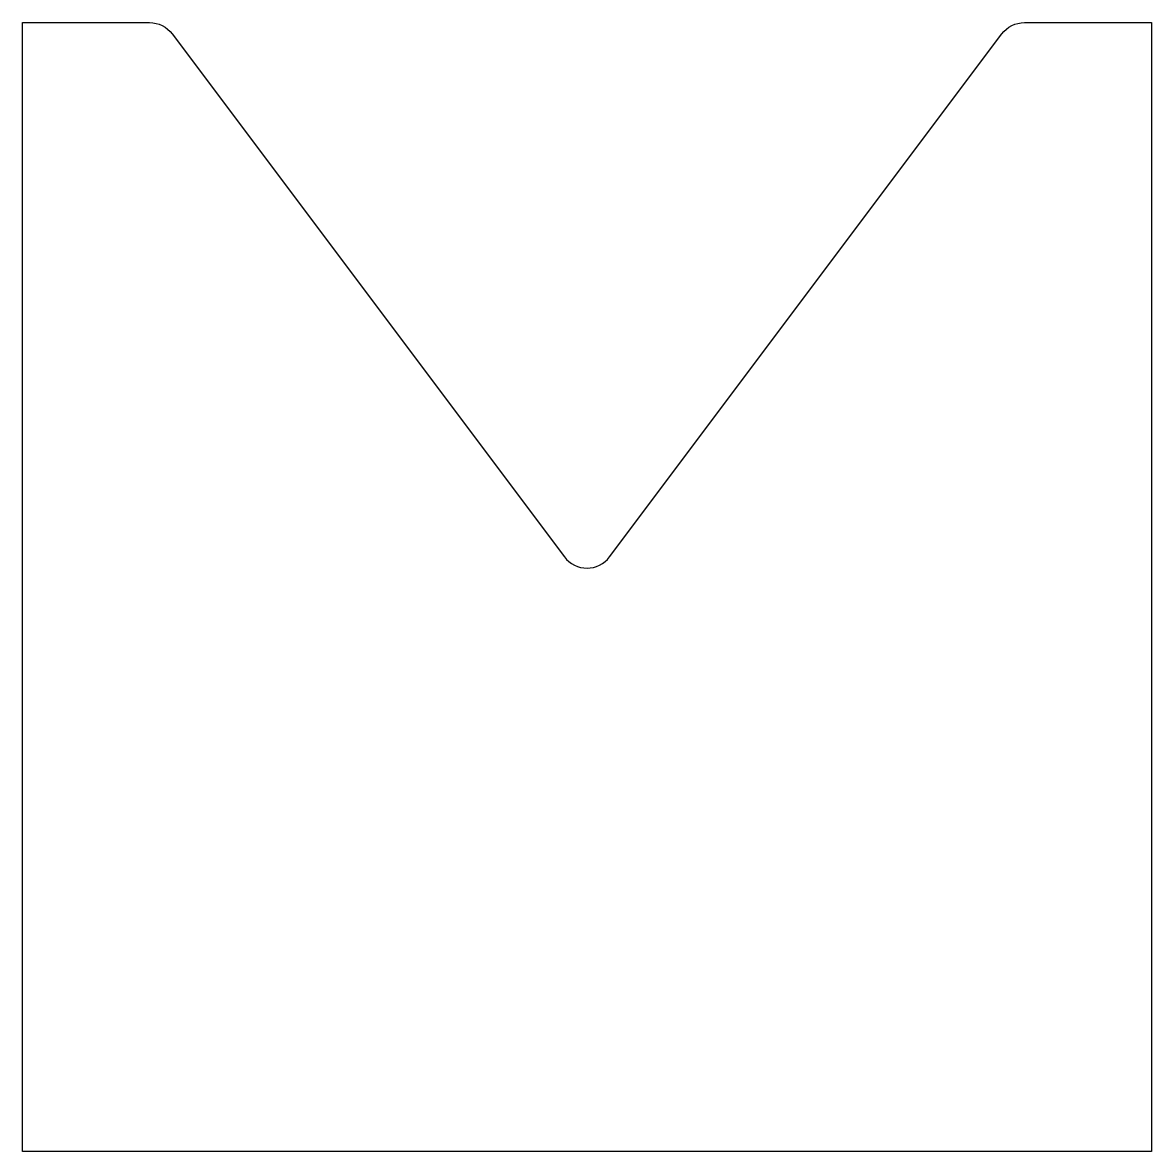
# Model space of a CAD drawing. Header units: millimetres. Extents: x 0 to 80, y 0 to 80.
import ezdxf

# ---------------------------------------------------------------- set-up
doc = ezdxf.new("R2010")
doc.units = ezdxf.units.MM
doc.layers.get('0').update_dxf_attribs({"linetype": 'CONTINUOUS'})

msp = doc.modelspace()

# ---------------------------------------------------------------- linework, layer by layer
msp.add_lwpolyline([(0, 0), (0, 80), (9, 80, -0.236068), (10.6, 79.2), (38.4, 42.133, 0.5), (41.6, 42.133), (69.4, 79.2, -0.236068), (71, 80), (80, 80), (80, 0)], format="xyb", close=True)

doc.saveas('drawing.dxf')
